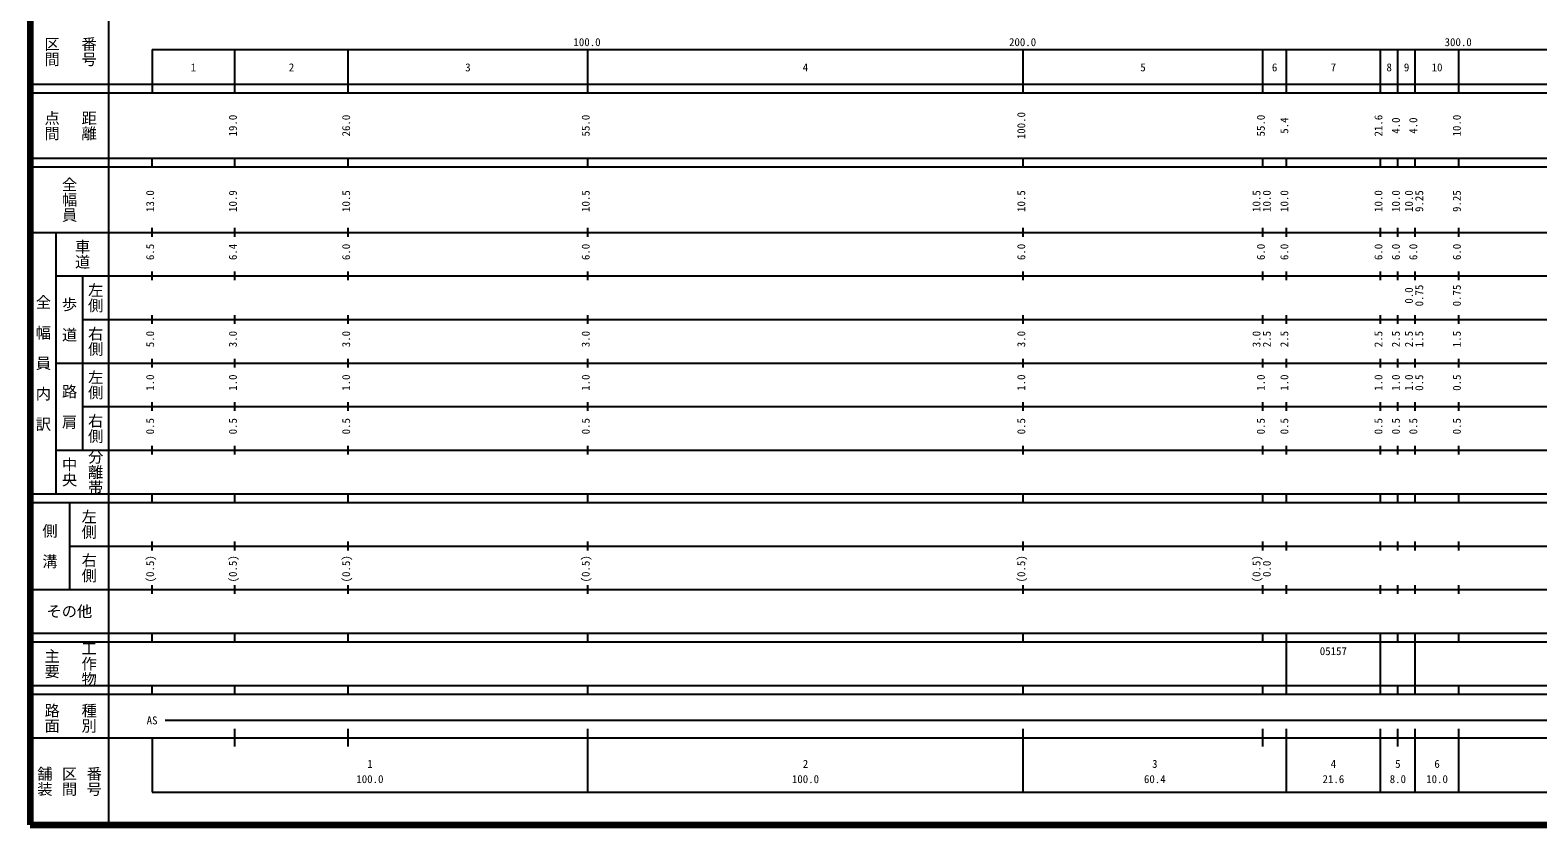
# Model space of a CAD drawing. Units: millimetres on the paper, enlarged 1000 times. Extents: x 40000 to 680000, y 20000 to 380000.
# Drawn here: x 40000 to 386139, y 20000 to 202409 of the extents above; entities that cross this region are included whole.
import ezdxf
from ezdxf.enums import TextEntityAlignment as Align

# ---------------------------------------------------------------- set-up
doc = ezdxf.new("R2010")
doc.units = ezdxf.units.MM
doc.header["$LTSCALE"] = 1000
doc.layers.add('M-TTL', color=2, linetype='Continuous', lineweight=140)
doc.layers.add('M-TTL-BAND', color=7, linetype='Continuous', lineweight=25)
doc.styles.add('@ＭＳ ゴシック', font='')
doc.styles.add('ＭＳ ゴシック', font='')
doc.styles.get('@ＭＳ ゴシック').set_extended_font_data('@MS Gothic')
doc.styles.get('ＭＳ ゴシック').set_extended_font_data('MS Gothic')

msp = doc.modelspace()

# ---------------------------------------------------------------- linework, layer by layer
at = {"layer": 'M-TTL'}
for p, q in [((40000, 380000), (40000, 20000)), ((40000, 20000), (680000, 20000))]:
    msp.add_line(p, q, dxfattribs=at)
at = {"layer": 'M-TTL-BAND'}
for p, q in [((58000, 370000), (58000, 20000)), ((68000, 198000), (579000, 198000)), ((68000, 198000), (68000, 188000)), ((87000, 188000), (87000, 198000)), ((113000, 188000), (113000, 198000)), ((168000, 188000), (168000, 198000)), ((268000, 188000), (268000, 198000)), ((323000, 188000), (323000, 198000)), ((328400, 188000), (328400, 198000)), ((350000, 188000), (350000, 198000)), ((354000, 188000), (354000, 198000)), ((358000, 188000), (358000, 198000)), ((368000, 188000), (368000, 198000)), ((40000, 190000), (579000, 190000)), ((40000, 188000), (579000, 188000)), ((40000, 173000), (579000, 173000)), ((40000, 171000), (579000, 171000)), ((68000, 171000), (68000, 173000)), ((87000, 171000), (87000, 173000)), ((113000, 171000), (113000, 173000)), ((168000, 171000), (168000, 173000)), ((268000, 171000), (268000, 173000)), ((323000, 171000), (323000, 173000)), ((328400, 171000), (328400, 173000)), ((350000, 171000), (350000, 173000)), ((354000, 171000), (354000, 173000)), ((358000, 171000), (358000, 173000)), ((368000, 171000), (368000, 173000)), ((40000, 156000), (579000, 156000)), ((46000, 96000), (46000, 156000)), ((68000, 155000), (68000, 157000)), ((87000, 155000), (87000, 157000)), ((113000, 155000), (113000, 157000)), ((168000, 155000), (168000, 157000)), ((268000, 155000), (268000, 157000)), ((323000, 155000), (323000, 157000)), ((328400, 155000), (328400, 157000)), ((350000, 155000), (350000, 157000)), ((354000, 155000), (354000, 157000)), ((358000, 155000), (358000, 157000)), ((368000, 155000), (368000, 157000)), ((46000, 146000), (579000, 146000)), ((52000, 146000), (52000, 106000)), ((68000, 145000), (68000, 147000)), ((87000, 145000), (87000, 147000)), ((113000, 145000), (113000, 147000)), ((168000, 145000), (168000, 147000)), ((268000, 145000), (268000, 147000)), ((323000, 145000), (323000, 147000)), ((328400, 145000), (328400, 147000)), ((350000, 145000), (350000, 147000)), ((354000, 145000), (354000, 147000)), ((358000, 145000), (358000, 147000)), ((368000, 145000), (368000, 147000)), ((52000, 136000), (579000, 136000)), ((68000, 135000), (68000, 137000)), ((87000, 135000), (87000, 137000)), ((113000, 135000), (113000, 137000)), ((168000, 135000), (168000, 137000)), ((268000, 135000), (268000, 137000)), ((323000, 135000), (323000, 137000)), ((328400, 135000), (328400, 137000)), ((350000, 135000), (350000, 137000)), ((354000, 135000), (354000, 137000)), ((358000, 135000), (358000, 137000)), ((368000, 135000), (368000, 137000)), ((46000, 126000), (579000, 126000)), ((68000, 125000), (68000, 127000)), ((87000, 125000), (87000, 127000)), ((113000, 125000), (113000, 127000)), ((168000, 125000), (168000, 127000)), ((268000, 125000), (268000, 127000)), ((323000, 125000), (323000, 127000)), ((328400, 125000), (328400, 127000)), ((350000, 125000), (350000, 127000)), ((354000, 125000), (354000, 127000)), ((358000, 125000), (358000, 127000)), ((368000, 125000), (368000, 127000)), ((52000, 116000), (579000, 116000)), ((68000, 115000), (68000, 117000)), ((87000, 115000), (87000, 117000)), ((113000, 115000), (113000, 117000)), ((168000, 115000), (168000, 117000)), ((268000, 115000), (268000, 117000)), ((323000, 115000), (323000, 117000)), ((328400, 115000), (328400, 117000)), ((350000, 115000), (350000, 117000)), ((354000, 115000), (354000, 117000)), ((358000, 115000), (358000, 117000)), ((368000, 115000), (368000, 117000)), ((46000, 106000), (579000, 106000)), ((68000, 105000), (68000, 107000)), ((87000, 105000), (87000, 107000)), ((113000, 105000), (113000, 107000)), ((168000, 105000), (168000, 107000)), ((268000, 105000), (268000, 107000)), ((323000, 105000), (323000, 107000)), ((328400, 105000), (328400, 107000)), ((350000, 105000), (350000, 107000)), ((354000, 105000), (354000, 107000)), ((358000, 105000), (358000, 107000)), ((368000, 105000), (368000, 107000)), ((40000, 96000), (579000, 96000)), ((40000, 94000), (579000, 94000)), ((49000, 94000), (49000, 74000)), ((68000, 94000), (68000, 96000)), ((87000, 94000), (87000, 96000)), ((113000, 94000), (113000, 96000)), ((168000, 94000), (168000, 96000)), ((268000, 94000), (268000, 96000)), ((323000, 94000), (323000, 96000)), ((328400, 94000), (328400, 96000)), ((350000, 94000), (350000, 96000)), ((354000, 94000), (354000, 96000)), ((358000, 94000), (358000, 96000)), ((368000, 94000), (368000, 96000)), ((49000, 84000), (579000, 84000)), ((68000, 83000), (68000, 85000)), ((87000, 83000), (87000, 85000)), ((113000, 83000), (113000, 85000)), ((168000, 83000), (168000, 85000)), ((268000, 83000), (268000, 85000)), ((323000, 83000), (323000, 85000)), ((328400, 83000), (328400, 85000)), ((350000, 83000), (350000, 85000)), ((354000, 83000), (354000, 85000)), ((358000, 83000), (358000, 85000)), ((368000, 83000), (368000, 85000)), ((40000, 74000), (579000, 74000)), ((68000, 73000), (68000, 75000)), ((87000, 73000), (87000, 75000)), ((113000, 73000), (113000, 75000)), ((168000, 73000), (168000, 75000)), ((268000, 73000), (268000, 75000)), ((323000, 73000), (323000, 75000)), ((328400, 73000), (328400, 75000)), ((350000, 73000), (350000, 75000)), ((354000, 73000), (354000, 75000)), ((358000, 73000), (358000, 75000)), ((368000, 73000), (368000, 75000)), ((40000, 64000), (579000, 64000)), ((68000, 62000), (68000, 64000)), ((87000, 62000), (87000, 64000)), ((113000, 62000), (113000, 64000)), ((168000, 62000), (168000, 64000)), ((268000, 62000), (268000, 64000)), ((323000, 62000), (323000, 64000)), ((328400, 62000), (328400, 64000)), ((350000, 62000), (350000, 64000)), ((354000, 62000), (354000, 64000)), ((358000, 62000), (358000, 64000)), ((368000, 62000), (368000, 64000)), ((40000, 62000), (579000, 62000)), ((328400, 52000), (328400, 62000)), ((350000, 52000), (350000, 62000)), ((358000, 52000), (358000, 62000)), ((40000, 52000), (579000, 52000)), ((68000, 50000), (68000, 52000)), ((87000, 50000), (87000, 52000)), ((113000, 50000), (113000, 52000)), ((168000, 50000), (168000, 52000)), ((268000, 50000), (268000, 52000)), ((323000, 50000), (323000, 52000)), ((328400, 50000), (328400, 52000)), ((350000, 50000), (350000, 52000)), ((354000, 50000), (354000, 52000)), ((358000, 50000), (358000, 52000)), ((368000, 50000), (368000, 52000)), ((40000, 50000), (579000, 50000)), ((71000, 44000), (525000, 44000)), ((87000, 38000), (87000, 42000)), ((113000, 38000), (113000, 42000)), ((168000, 27500), (168000, 42000)), ((268000, 27500), (268000, 42000)), ((323000, 38000), (323000, 42000)), ((328400, 27500), (328400, 42000)), ((350000, 27500), (350000, 42000)), ((354000, 38000), (354000, 42000)), ((358000, 27500), (358000, 42000)), ((368000, 27500), (368000, 42000)), ((40000, 40000), (579000, 40000)), ((68000, 40000), (68000, 27500)), ((68000, 27500), (579000, 27500))]:
    msp.add_line(p, q, dxfattribs=at)

# ---------------------------------------------------------------- texts
at = {"layer": 'M-TTL-BAND', "style": '@ＭＳ ゴシック'}
for s, p in [('番号', (53500, 197500)), ('区間', (45000, 197500)), ('点間', (45000, 180500)), ('距離', (53500, 180500)), ('全幅員', (49000, 163500)), ('車道', (52000, 151000)), ('左側', (55000, 141000)), ('全\u3000幅\u3000員\u3000内\u3000訳', (43000, 126000)), ('歩\u3000道', (49000, 136000)), ('右側', (55000, 131000)), ('左側', (55000, 121000)), ('路\u3000肩', (49000, 116000)), ('右側', (55000, 111000)), ('中央', (49000, 101000)), ('分離帯', (55000, 101000)), ('左側', (53500, 89000)), ('側\u3000溝', (44500, 84000)), ('右側', (53500, 79000)), ('主要', (45000, 57000)), ('工作物', (53500, 57000)), ('路面', (45000, 44500)), ('種別', (53500, 44500)), ('舗装', (43333, 30000)), ('区間', (49000, 30000)), ('番号', (54667, 30000))]:
    msp.add_text(s, height=2566, rotation=270, dxfattribs=at).set_placement(p, align=Align.MIDDLE_CENTER)
at = {"layer": 'M-TTL-BAND', "style": 'ＭＳ ゴシック'}
for s, p in [('100.0', (167844, 198195)), ('200.0', (267844, 198195)), ('300.0', (367844, 198195)), ('1', (77500, 192405)), ('2', (100000, 192405)), ('3', (140500, 192405)), ('4', (218000, 192405)), ('5', (295500, 192405)), ('6', (325700, 192405)), ('7', (339200, 192405)), ('8', (352000, 192405)), ('9', (356000, 192405)), ('10', (363000, 192405)), ('AS', (68000, 42500)), ('1', (118000, 32523)), ('2', (218000, 32523)), ('3', (298200, 32523)), ('4', (339200, 32523)), ('5', (354000, 32523)), ('6', (363000, 32523)), ('100.0', (118000, 29033)), ('100.0', (218000, 29033)), ('60.4', (298200, 29033)), ('21.6', (339200, 29033)), ('8.0', (354000, 29033)), ('10.0', (363000, 29033))]:
    msp.add_text(s, height=1833, dxfattribs=at).set_placement(p, align=Align.BOTTOM_CENTER)
for s, p in [('100.0', (269000, 180500)), ('19.0', (88000, 180500)), ('26.0', (114000, 180500)), ('55.0', (169000, 180500)), ('55.0', (324000, 180500)), ('5.4', (329400, 180500)), ('21.6', (351000, 180500)), ('4.0', (355000, 180500)), ('4.0', (359000, 180500)), ('10.0', (369000, 180500)), ('13.0', (69000, 163174)), ('10.9', (88000, 163174)), ('10.5', (114000, 163174)), ('10.5', (169000, 163174)), ('10.5', (269000, 163174)), ('10.5', (323000, 163174)), ('10.0', (325370, 163174)), ('10.0', (329400, 163174)), ('10.0', (351000, 163174)), ('10.0', (355000, 163174)), ('10.0', (358000, 163174)), ('9.25', (360370, 163174)), ('9.25', (369000, 163174)), ('6.5', (69000, 151500)), ('6.4', (88000, 151500)), ('6.0', (114000, 151500)), ('6.0', (169000, 151500)), ('6.0', (269000, 151500)), ('6.0', (324000, 151500)), ('6.0', (329400, 151500)), ('6.0', (351000, 151500)), ('6.0', (355000, 151500)), ('6.0', (359000, 151500)), ('6.0', (369000, 151500)), ('0.0', (358000, 141500)), ('0.75', (360370, 141500)), ('0.75', (369000, 141500)), ('5.0', (69000, 131500)), ('3.0', (88000, 131500)), ('3.0', (114000, 131500)), ('3.0', (169000, 131500)), ('3.0', (269000, 131500)), ('3.0', (323000, 131500)), ('2.5', (325370, 131500)), ('2.5', (329400, 131500)), ('2.5', (351000, 131500)), ('2.5', (355000, 131500)), ('2.5', (358000, 131500)), ('1.5', (360370, 131500)), ('1.5', (369000, 131500)), ('1.0', (69000, 121500)), ('1.0', (88000, 121500)), ('1.0', (114000, 121500)), ('1.0', (169000, 121500)), ('1.0', (269000, 121500)), ('1.0', (324000, 121500)), ('1.0', (329400, 121500)), ('1.0', (351000, 121500)), ('1.0', (355000, 121500)), ('1.0', (358000, 121500)), ('0.5', (360370, 121500)), ('0.5', (369000, 121500)), ('0.5', (69000, 111500)), ('0.5', (88000, 111500)), ('0.5', (114000, 111500)), ('0.5', (169000, 111500)), ('0.5', (269000, 111500)), ('0.5', (324000, 111500)), ('0.5', (329400, 111500)), ('0.5', (351000, 111500)), ('0.5', (355000, 111500)), ('0.5', (359000, 111500)), ('0.5', (369000, 111500)), ('(0.5)', (69000, 78764)), ('(0.5)', (88000, 78764)), ('(0.5)', (114000, 78764)), ('(0.5)', (169000, 78764)), ('(0.5)', (269000, 78764)), ('(0.5)', (323000, 78764)), ('0.0', (325370, 78764))]:
    msp.add_text(s, height=1833, rotation=90, dxfattribs=at).set_placement(p, align=Align.BOTTOM_CENTER)
msp.add_text('その他', height=2566, dxfattribs=at).set_placement((49000, 69000), align=Align.MIDDLE_CENTER)
msp.add_text('05157', height=1833, dxfattribs=at).set_placement((336075, 58405), align=Align.BOTTOM_LEFT)

doc.saveas('drawing.dxf')
